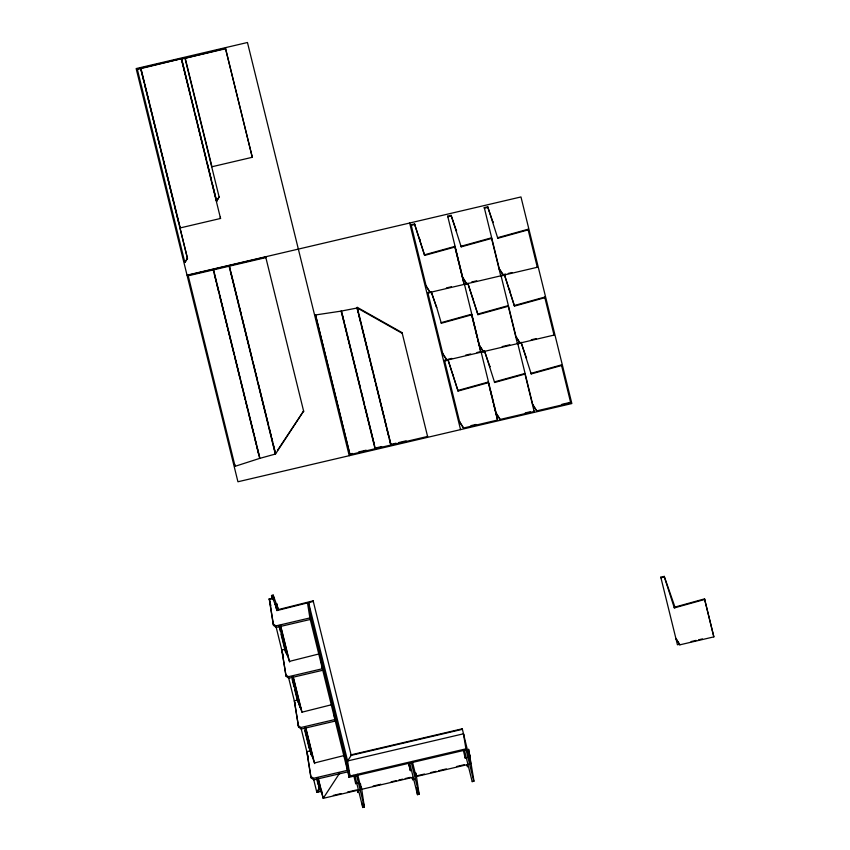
<?xml version="1.0" encoding="UTF-8"?>
<svg xmlns="http://www.w3.org/2000/svg" width="850" height="850" viewBox="0 0 850 850"><rect width="100%" height="100%" fill="white"/><g stroke="black" fill="none" stroke-linecap="round" stroke-linejoin="round"><path stroke-width="1.27" d="M361.42 787.217L364.384 807.117L362.748 807.5L362.249 803.165M415.958 773.096L419.124 794.293L417.488 794.676L416.574 787.748M469.306 753.249L473.981 781.023L472.345 781.416M339.734 772.99L323.202 798.331L318.144 778.685M347.639 760.878L351.231 755.363L462.358 729.332L462.272 728.79L351.082 754.832L351.231 755.363L313.151 600.833L276.781 609.971M348.341 772.257L349.138 777.282L349.966 776.018L347.597 760.941L308.592 602.618L307.498 602.873L309.889 617.939L349.138 777.282L466.087 749.881L463.452 733.805L347.576 760.952M219.151 196.945L216.612 201.301L218.503 197.933M187.414 258.134L184.875 262.469L187.489 258.538L179.52 226.058M277.652 450.128L303.641 410.996L275.57 453.932L229.213 265.551L265.71 257.008L303.726 411.549M345.047 755.299L314.489 762.971L310.282 750.847L306.808 751.655L310.717 776.294L313.395 778.324L316.816 792.285L319.377 787.95M349.138 777.282L349.977 776.008L465.842 748.871L473.864 781.469M321.969 791.084L316.816 792.285L319.451 788.364L316.827 777.697M188.073 275.198L235.089 466.31L259.675 458.394L213.159 269.312L188.073 275.198L188.169 275.804L213.254 269.928M454.846 246.415L454.941 247.031L424.607 255.425L424.511 254.819L454.846 246.415L458.649 261.885M491.428 237.841L461.104 246.245L461.199 246.861L491.523 238.457L491.428 237.841L500.735 275.836L466.703 283.815L462.857 277.993L447.684 216.166L451.148 215.347L461.199 246.861M528.009 229.277L497.686 237.671L497.781 238.287L528.105 229.883L528.009 229.277L537.317 267.272L503.285 275.241L499.439 269.418L484.266 207.591L487.741 206.784L497.781 238.287M471.548 314.234L441.224 322.639L441.32 323.255L471.644 314.851L471.548 314.234L474.725 327.123M508.13 305.66L508.236 306.276L477.902 314.681L477.806 314.064L508.13 305.66L517.438 343.655L483.406 351.634L479.559 345.812L464.387 283.985L466.703 283.443M514.388 305.501L544.722 297.096L554.019 335.091L519.998 343.06L516.152 337.248L500.969 275.411L504.443 274.603L514.484 306.106L544.818 297.712L544.722 297.096M488.261 382.054L488.357 382.67L458.022 391.074L457.927 390.458L488.261 382.054L489.207 385.921M524.843 373.49L494.509 381.884L494.615 382.5L524.939 374.096L524.843 373.49L534.151 411.485L500.119 419.454L496.272 413.642L481.089 351.804L484.564 350.997L494.615 382.5M561.425 364.916L531.101 373.32L531.197 373.936L561.521 365.532L561.425 364.916L570.732 402.911L536.701 410.879L532.854 405.067L517.682 343.241L521.146 342.422L531.197 373.936M275.304 454.07L259.951 458.32L213.435 269.248L228.937 265.614L275.304 454.07L274.837 451.934M704.544 598.878L674.209 607.282L674.316 607.888L704.639 599.494L704.544 598.878L713.851 636.873L679.819 644.842L675.878 638.414L679.819 644.842M272.467 599.367L271.522 595.51L273.147 595.064L278.418 609.556M271.522 595.51L275.188 604.329L276.813 603.893L278.418 610.374M313.151 600.833L313.321 601.439L276.951 610.566L275.188 604.329L276.834 603.925M318.739 654.011L289.467 661.364L285.249 649.241L281.786 650.048L286.057 676.218L288.745 678.236L322.777 670.268M335.293 721.066L301.261 729.045L298.573 727.026L294.291 700.857L297.766 700.039L301.984 712.173L332.531 704.501M140.643 68.223L137.328 69.424L140.643 68.223L144.117 82.344M140.909 68.159L181.241 58.714L220.554 218.461L180.232 227.917L140.972 68.574L181.241 58.714M216.612 201.301L181.507 58.65L184.886 57.864L219.215 197.349M225.484 48.344L185.226 58.204L211.958 166.749L252.291 157.292L225.484 48.344L252.291 157.292M181.571 59.054L184.949 58.268M185.226 58.204L225.548 48.758M187.042 275.177L520.965 196.945L571.848 403.548L237.936 481.769L136.149 68.574L247.456 42.5L349.244 455.696M213.531 269.864L229.043 266.231L228.937 265.614M229.309 266.167L265.806 257.614L265.71 257.008M424.607 255.425L414.662 224.538L411.198 225.346L411.092 224.729L414.566 223.922L424.511 254.819M456.429 230.499L456.524 231.115L451.254 215.964L447.78 216.782L447.684 216.166M493.011 221.935L493.106 222.541L487.836 207.389L484.362 208.208L484.266 207.591M446.409 287.927L451.446 286.748M471.644 282.019L476.691 280.829M499.439 269.418L499.343 268.812L503.189 274.624L505.707 274.04M508.236 273.445L512.008 272.563M431.269 291.741L436.645 307.509L431.375 292.358L427.901 293.165L427.805 292.559L430.121 292.017M411.092 224.729L426.275 286.567L430.121 292.379L464.153 284.41L459.287 264.456M514.484 306.106L504.539 275.219L501.064 276.027L500.969 275.411M447.993 359.295L451.764 358.413M465.63 355.162L470.677 353.983M476.978 352.506L480.76 351.613L477.902 340.011M502.223 346.587L509.777 344.813M531.239 339.788L536.286 338.608M458.022 391.074L448.078 360.177L444.603 360.995L444.507 360.379L446.824 359.837M480.76 351.613L480.856 352.229L446.824 360.198L442.978 354.386L427.805 292.559M489.844 366.148L489.94 366.764L484.659 351.603L481.196 352.421L481.089 351.804M526.426 357.574L526.522 358.19L521.252 343.039L517.778 343.846L517.682 343.241M374.935 448.141L375.031 448.757L349.945 454.633L349.849 454.017L352.357 453.433M358.626 451.966L366.159 450.203M376.507 447.78L381.671 446.569M396.026 443.201L390.989 444.38L391.096 444.996L427.582 436.443L427.486 435.827M398.544 442.616L406.098 440.842M470.996 425.638L476.043 424.458M525.226 412.93L530.273 411.751M561.808 404.366L570.637 402.294L570.732 402.911M358.286 312.768L357.064 308.029L341.402 311.036L375.307 448.694L390.819 445.06L389.459 439.333M444.507 360.379L459.691 422.206L463.526 428.028L497.558 420.049L493.967 405.259M310.261 619.469L276.229 627.438L273.541 625.419L273.169 623.889L269.206 598.836L272.648 598.453M269.269 599.25L272.744 598.432M273.169 623.889L275.857 625.919L310.983 617.684L308.592 602.618M674.316 607.888L664.36 577.001L660.896 577.809L660.79 577.192L664.264 576.385L675.166 607.686M298.201 725.496L300.889 727.515L334.911 719.546L333.529 710.77M679.724 644.226L677.439 644.768L660.79 577.192M691.061 641.569L696.107 640.39M698.626 639.806L702.408 638.913M313.395 778.324L347.427 770.344L346.035 761.568M347.809 771.874L313.777 779.843L311.089 777.824L310.717 776.294M320.62 790.978L316.816 792.285M353.728 775.381L355.683 783.668L357.967 783.137M463.207 749.732L465.163 758.019L467.447 757.488M333.328 795.398L341.031 793.592M347.448 792.083L356.437 789.979M373.129 786.069L380.832 784.263M391.106 781.862L396.238 780.661M398.809 780.056L402.656 779.153M405.227 778.547L410.359 777.346M415.501 776.146L424.479 774.042M430.908 772.533L436.039 771.332M438.611 770.727L446.314 768.921M456.578 766.519L464.291 764.713M413.036 777.282L323.202 798.331L318.134 777.75M415.608 776.688L469.158 764.203M412.133 777.559L412.664 779.705L414.949 779.174M349.945 454.633L315.541 314.957L341.126 311.121L341.402 312.014M402.071 332.637L402.178 333.317L357.351 308.029L357.244 307.349L402.071 332.637L427.582 436.443M285.685 674.698L288.373 676.717L322.405 668.748L321.204 661.215M516.056 336.632L519.998 343.06M479.464 345.206L483.406 351.634M446.728 359.592L442.882 353.77L442.978 354.386M285.536 650.781L287.47 655.254M298.053 701.59L300.464 707.179M298.573 703.704L300.496 708.178M310.558 752.388L312.014 755.746M287.587 655.477L285.249 649.241M300.592 707.455L297.766 700.039M310.654 752.367L312.131 755.905M467.861 283.167L477.806 314.064M477.902 314.681L467.957 283.783L464.483 284.601L464.387 283.985M457.927 390.458L447.982 359.561L448.078 360.177M315.541 314.957L349.849 454.017M341.402 311.036L341.679 311.95M436.549 306.892L441.32 323.255M275.198 604.339L276.951 610.566M704.639 599.494L713.851 636.873M475.362 329.704L477.264 337.439M489.844 388.503L491.746 396.238M492.384 398.809L493.34 402.677M454.941 247.031L464.153 284.41M471.644 314.851L480.856 352.229M488.357 382.67L497.558 420.049M409.658 223.019L460.551 429.622M469.285 753.164L470.082 756.383M463.452 733.805L463.707 734.814M357.244 307.349L391.096 444.996M358.913 315.329L360.804 323M361.431 325.55L367.731 351.124M368.358 353.685L370.249 361.346M370.887 363.906L372.767 371.578M373.405 374.138L375.286 381.809M375.923 384.359L383.796 416.319M384.423 418.88L386.314 426.551M386.941 429.101L388.832 436.772M357.064 308.029L390.819 445.06M464.451 750.274L472.228 781.851M341.998 313.236L344.207 322.224M344.845 324.796L346.736 332.499M347.374 335.07L350.848 349.191M351.486 351.762L357.808 377.442M358.445 380.014L360.347 387.717M360.974 390.288L362.876 397.991M363.502 400.562L364.459 404.419M365.086 406.98L373.947 442.946M341.126 311.121L375.031 448.757M411.347 762.705L419.124 794.293M409.711 763.098L417.488 794.676M181.507 58.65L190.347 94.531M190.984 97.091L191.93 100.938M192.557 103.498L194.448 111.191M195.086 113.751L196.977 121.444M197.614 124.004L203.926 149.632M204.553 152.192L206.444 159.885M207.081 162.446L208.972 170.138M209.599 172.699L211.501 180.381M212.128 182.952L216.548 200.887M356.607 775.529L364.384 807.117M229.213 265.551L230.169 269.418M230.796 271.989L238.722 304.151M239.36 306.723L241.262 314.447M241.889 317.018L243.791 324.732M244.428 327.303L252.354 359.476M252.981 362.047L254.883 369.761M255.521 372.332L257.423 380.056M258.049 382.627L265.976 414.789M266.613 417.361L268.515 425.085M269.142 427.656L271.044 435.381M271.681 437.952L272.638 441.809M273.264 444.38L275.57 453.932M354.971 775.923L362.748 807.5M310.983 617.684L349.977 776.008M214.423 274.476L216.336 282.211M216.973 284.782L218.875 292.517M219.512 295.099L227.449 327.324M228.087 329.906L231.572 344.091M232.209 346.662L234.122 354.397M234.749 356.979L240.146 378.898M240.784 381.469L242.696 389.204M243.323 391.786L245.236 399.521M245.863 402.103L247.775 409.838M248.413 412.42L253.81 434.329M254.437 436.911L256.349 444.646M256.987 447.228L258.889 454.962M273.147 595.064L274.412 600.206M280.585 625.409L289.627 662.012M293.261 676.866L301.984 712.162M305.777 727.6L314.649 763.608M280.553 626.121L287.831 655.616M293.186 677.407L300.772 708.178M305.501 727.409L312.768 756.893M279.278 625.409L286.237 653.629M291.922 676.727L298.244 702.398M304.566 728.057L311.206 755.002M279.129 626.397L280.404 631.55M281.031 634.121L285.473 652.141M292.134 679.171L294.036 686.896M294.663 689.467L297.521 701.059M304.81 730.66L309.251 748.68M316.551 778.292L318.134 784.72M144.744 84.904L146.646 92.608M147.273 95.168L149.175 102.871M149.802 105.432L151.704 113.135M152.331 115.706L160.236 147.783M160.873 150.344L162.764 158.047M163.391 160.618L165.293 168.311M165.92 170.882L173.825 202.959M174.462 205.519L176.354 213.222M176.991 215.794L178.883 223.486M140.707 68.637L187.489 258.538M269.206 598.836L270.852 605.689M275.857 625.919L283.528 657.156M288.288 676.462L295.513 705.659M300.889 727.515L308.263 757.541M137.264 69.02L184.875 262.469M462.272 728.79L470.783 763.757L468.584 749.169L470.326 761.664M466.873 764.734L467.404 766.881M412.356 761.494L416.043 776.581L415.544 773.149M408.467 762.556L410.422 770.844L408.574 763.321M357.616 774.318L361.303 789.406L360.464 783.689M357.393 790.383L357.924 792.529L357.606 790.404M220.235 217.037L220.554 218.461M234.621 464.164L235.089 466.31M179.913 226.482L180.232 227.917M664.264 576.385L664.36 577.001M553.924 334.475L554.019 335.091M537.221 266.656L537.317 267.272M536.701 410.879L532.759 404.451L532.854 405.067M534.044 410.869L534.151 411.485M521.146 342.422L521.252 343.039M509.724 289.754L509.819 290.371M517.342 343.049L517.438 343.655M504.443 274.603L504.539 275.219M503.189 274.624L503.285 275.241M500.639 275.219L500.735 275.836M487.741 206.784L487.836 207.389M500.119 419.454L496.177 413.026L496.272 413.642M484.564 350.997L484.659 351.603M473.131 298.329L473.237 298.934M466.703 283.815L462.761 277.376L462.857 277.993M451.148 215.347L451.254 215.964M463.526 428.028L459.584 421.589L459.691 422.206M453.263 374.712L453.358 375.328M430.121 292.379L426.179 285.951L426.275 286.567M419.847 239.073L419.942 239.689M414.566 223.922L414.662 224.538M375.211 448.078L375.307 448.694M307.392 754.481L311.089 777.824M294.674 702.376L298.573 727.026M282.158 651.578L286.057 676.218M269.641 600.769L273.541 625.419M465.046 757.265L465.163 758.019M412.346 777.58L412.664 779.705M355.566 782.914L355.683 783.668M321.64 792.784L318.453 785.995L321.608 792.795M469.944 758.041L469.561 756.468L469.944 758.041"/></g></svg>
